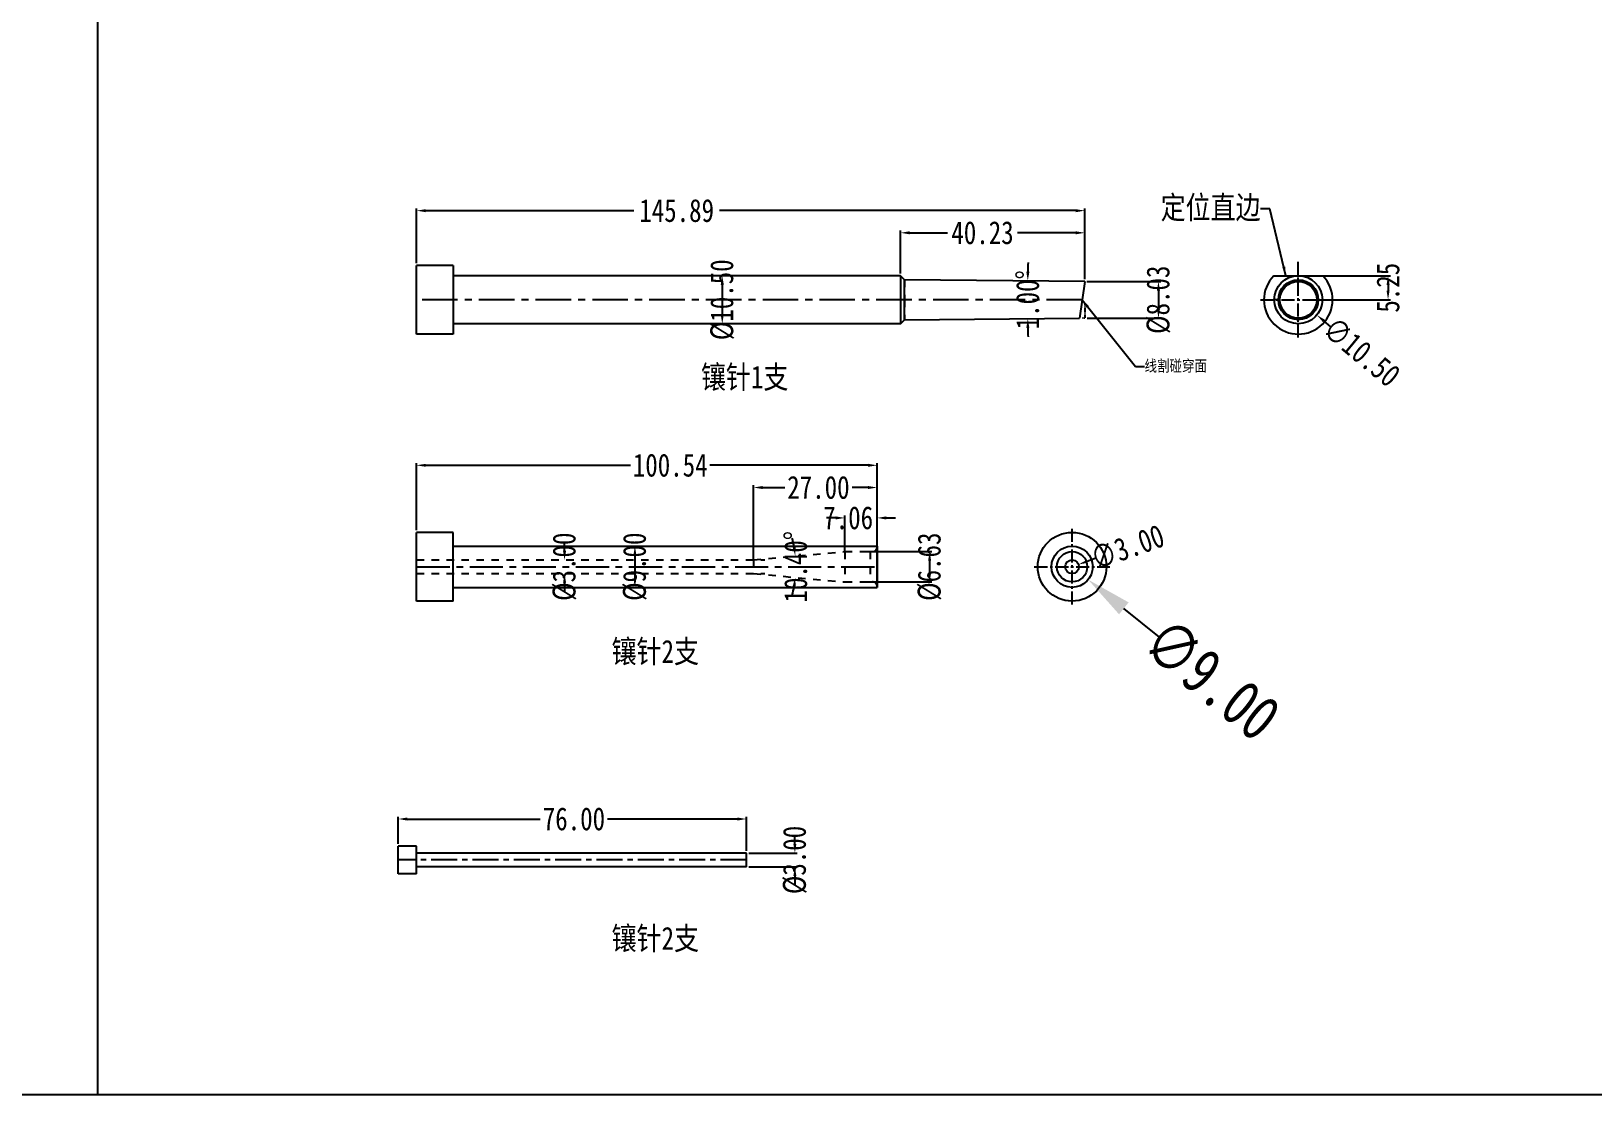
# Model space of a CAD drawing. Header units: millimetres. Extents: x 3432 to 5032, y -1628 to -1061.
# Drawn here: x 3922.9 to 4263.8, y -1627.5 to -1395.2 of the extents above; entities that cross this region are included whole.
import ezdxf

# ---------------------------------------------------------------- set-up
doc = ezdxf.new("R2010")
doc.units = ezdxf.units.MM
doc.header["$LTSCALE"] = 16.335
doc.header["$PDMODE"] = 3
doc.header["$PDSIZE"] = 0.3125
for name, pattern in [('CENTER', [0.6, 0.375, -0.075, 0.075, -0.075]), ('DIVIDE', [31.75, 12.7, -6.35, 0, -6.35, 0, -6.35]), ('HIDDEN', [0.2, 0.1, -0.1])]:
    doc.linetypes.add(name, pattern=pattern)
doc.layers.get('0').update_dxf_attribs({"linetype": 'CONTINUOUS'})
doc.layers.get('Defpoints').update_dxf_attribs({"linetype": 'CONTINUOUS'})
doc.layers.add('DEFAULT_2', color=8, linetype='HIDDEN')
doc.layers.add('dim', color=82, linetype='CONTINUOUS', lineweight=9)
doc.styles.get("Standard").update_dxf_attribs({"font": 'txt', "width": 0.8})
doc.dimstyles.get("Standard").update_dxf_attribs({"dimtxt": 0.15625, "dimasz": 0.1875, "dimexe": 0.125, "dimexo": 0.0625, "dimtad": 0, "dimtih": 1, "dimtoh": 1, "dimdsep": 46, "dimtxsty": 'Standard', "dimcen": 0.09, "dimadec": 0, "dimazin": 0, "dimtp": 0.01, "dimtm": 0.01, "dimtfac": 1, "dimtofl": 0, "dimtmove": 0, "dimatfit": 3, "dimfxl": 0, "dimtolj": 1, "dimarcsym": 0})
doc.dimstyles.new('STANDARD$0', dxfattribs={"dimscale": 2, "dimtxt": 3, "dimasz": 3, "dimexe": 1.25, "dimexo": 0.625, "dimgap": 0.5, "dimtad": 0, "dimdsep": 46, "dimlunit": 6, "dimtxsty": 'Standard', "dimblk": 'CLOSEDBLANK', "dimcen": 0, "dimclrt": 2, "dimazin": 2, "dimtfac": 2, "dimtmove": 1, "dimatfit": 3, "dimfxl": 0, "dimtolj": 1, "dimtzin": 0, "dimarcsym": 0})

# ---------------------------------------------------------------- blocks, each defined once
blk = doc.blocks.new('*D509')
at = {"layer": 'Defpoints', "color": 0}
for p in [(4202.82, -1448.64), (4201.5, -1453.89), (4219.14, -1453.89)]:
    blk.add_point(p, dxfattribs=at)
at = {"layer": 'dim', "color": 4, "lineweight": -2}
for p, q in [((4203.31, -1448.64), (4219.64, -1448.64)), ((4219.14, -1450.64), (4219.14, -1451.89)), ((4202, -1453.89), (4219.64, -1453.89))]:
    blk.add_line(p, q, dxfattribs=at)
at = {"layer": 'dim', "color": 4}
for points in [[(4218.81, -1450.64), (4219.47, -1450.64), (4219.14, -1448.64)], [(4218.81, -1451.89), (4219.47, -1451.89), (4219.14, -1453.89)]]:
    blk.add_solid(points, dxfattribs=at)
at = {"layer": 'dim', "color": 6, "insert": (4219.14, -1451.26), "char_height": 5, "attachment_point": 5, "rotation": 90}
blk.add_mtext('\\A1;5.25', dxfattribs=at)
blk = doc.blocks.new('*D510')
at = {"layer": 'Defpoints', "color": 0}
for p in [(4195.49, -1450.55), (4203.59, -1457.23)]:
    blk.add_point(p, dxfattribs=at)
at = {"layer": 'dim', "color": 4, "lineweight": -2}
blk.add_line((4206.68, -1459.78), (4205.14, -1458.5), dxfattribs=at)
at = {"layer": 'dim', "color": 4}
blk.add_solid([(4205.35, -1458.25), (4204.92, -1458.76), (4203.59, -1457.23)], dxfattribs=at)
at = {"layer": 'dim', "color": 6, "insert": (4213.37, -1465.29), "char_height": 5, "attachment_point": 5, "rotation": 320.4803}
blk.add_mtext('\\A1;∅10.50', dxfattribs=at)
blk = doc.blocks.new('*D511')
at = {"layer": 'Defpoints', "color": 0}
for p in [(4152.9, -1449.87), (4152.97, -1457.9), (4169.01, -1457.9)]:
    blk.add_point(p, dxfattribs=at)
at = {"layer": 'dim', "color": 4, "lineweight": -2}
for p, q in [((4153.4, -1449.87), (4169.51, -1449.87)), ((4169.01, -1451.87), (4169.01, -1455.9)), ((4153.47, -1457.9), (4169.51, -1457.9))]:
    blk.add_line(p, q, dxfattribs=at)
at = {"layer": 'dim', "color": 4}
for points in [[(4168.67, -1451.87), (4169.34, -1451.87), (4169.01, -1449.87)], [(4168.67, -1455.9), (4169.34, -1455.9), (4169.01, -1457.9)]]:
    blk.add_solid(points, dxfattribs=at)
at = {"layer": 'dim', "color": 6, "insert": (4169.01, -1453.89), "char_height": 5, "attachment_point": 5, "rotation": 90}
blk.add_mtext('\\A1;%%c8.03', dxfattribs=at)
blk = doc.blocks.new('*D512')
at = {"layer": 'Defpoints', "color": 0}
for p in [(4113.59, -1449.53), (4152.9, -1449.87), (4140.46, -1452.51), (4113.59, -1458.25), (4151.77, -1457.91)]:
    blk.add_point(p, dxfattribs=at)
at = {"layer": 'dim', "color": 4, "lineweight": -2}
for start, end in [(179.0152, 179.2576), (180.7424, 180.9848)]:
    blk.add_arc((4613.21, -1453.89), 472.75, start, end, dxfattribs=at)
at = {"layer": 'dim', "color": 4}
for points in [[(4140.83, -1447.76), (4140.16, -1447.76), (4140.48, -1449.76)], [(4140.16, -1460.02), (4140.83, -1460.01), (4140.48, -1458.01)]]:
    blk.add_solid(points, dxfattribs=at)
at = {"layer": 'dim', "color": 6, "insert": (4140.46, -1453.89), "char_height": 5, "attachment_point": 5, "rotation": 90}
blk.add_mtext('\\A1;1.00°', dxfattribs=at)
blk = doc.blocks.new('*D513')
at = {"layer": 'Defpoints', "color": 0}
for p in [(4112.71, -1439.27), (4112.71, -1448.64), (4152.93, -1449.87)]:
    blk.add_point(p, dxfattribs=at)
at = {"layer": 'dim', "color": 4, "lineweight": -2}
for p, q in [((4112.71, -1448.14), (4112.71, -1438.77)), ((4114.71, -1439.27), (4122.92, -1439.27)), ((4150.93, -1439.27), (4138.26, -1439.27)), ((4152.93, -1449.37), (4152.93, -1438.77))]:
    blk.add_line(p, q, dxfattribs=at)
at = {"layer": 'dim', "color": 4}
for points in [[(4114.71, -1438.93), (4114.71, -1439.6), (4112.71, -1439.27)], [(4150.93, -1438.93), (4150.93, -1439.6), (4152.93, -1439.27)]]:
    blk.add_solid(points, dxfattribs=at)
at = {"layer": 'dim', "color": 6, "insert": (4130.59, -1439.27), "char_height": 5, "attachment_point": 5}
blk.add_mtext('\\A1;40.23', dxfattribs=at)
blk = doc.blocks.new('*D514')
at = {"layer": 'Defpoints', "color": 0}
for p in [(4007.04, -1434.43), (4007.04, -1446.39), (4152.93, -1449.87)]:
    blk.add_point(p, dxfattribs=at)
at = {"layer": 'dim', "color": 4, "lineweight": -2}
for p, q in [((4007.04, -1445.89), (4007.04, -1433.93)), ((4009.04, -1434.43), (4054.49, -1434.43)), ((4150.93, -1434.43), (4073.15, -1434.43)), ((4152.93, -1449.37), (4152.93, -1433.93))]:
    blk.add_line(p, q, dxfattribs=at)
at = {"layer": 'dim', "color": 4}
for points in [[(4009.04, -1434.1), (4009.04, -1434.77), (4007.04, -1434.43)], [(4150.93, -1434.1), (4150.93, -1434.77), (4152.93, -1434.43)]]:
    blk.add_solid(points, dxfattribs=at)
at = {"layer": 'dim', "color": 6, "insert": (4063.82, -1434.43), "char_height": 5, "attachment_point": 5}
blk.add_mtext('\\A1;145.89', dxfattribs=at)
blk = doc.blocks.new('*D515')
at = {"layer": 'Defpoints', "color": 0}
for p in [(4073.77, -1448.64), (4073.77, -1459.14), (4073.77, -1459.14)]:
    blk.add_point(p, dxfattribs=at)
at = {"layer": 'dim', "color": 4, "lineweight": -2}
blk.add_line((4073.77, -1450.64), (4073.77, -1457.14), dxfattribs=at)
at = {"layer": 'dim', "color": 4}
for points in [[(4073.44, -1450.64), (4074.11, -1450.64), (4073.77, -1448.64)], [(4073.44, -1457.14), (4074.11, -1457.14), (4073.77, -1459.14)]]:
    blk.add_solid(points, dxfattribs=at)
at = {"layer": 'dim', "color": 6, "insert": (4073.77, -1453.89), "char_height": 5, "attachment_point": 5, "rotation": 90}
blk.add_mtext('\\A1;%%c10.50', dxfattribs=at)
blk = doc.blocks.new('*D521')
at = {"layer": 'Defpoints', "color": 0}
for p in [(4148.74, -1512.69), (4151.57, -1511.69)]:
    blk.add_point(p, dxfattribs=at)
at = {"layer": 'dim', "color": 4, "lineweight": -2}
blk.add_line((4155.34, -1510.35), (4153.45, -1511.02), dxfattribs=at)
at = {"layer": 'dim', "color": 4}
blk.add_solid([(4153.34, -1510.71), (4153.57, -1511.34), (4151.57, -1511.69)], dxfattribs=at)
at = {"layer": 'dim', "color": 6, "insert": (4162.25, -1507.9), "char_height": 5, "attachment_point": 5, "rotation": 19.5263}
blk.add_mtext('\\A1;∅3.00', dxfattribs=at)
blk = doc.blocks.new('*D522')
at = {"layer": 'Defpoints', "color": 0}
for p in [(4079.04, -1574.73), (4079.04, -1577.73), (4089.63, -1577.73)]:
    blk.add_point(p, dxfattribs=at)
at = {"layer": 'dim', "color": 4, "lineweight": -2}
for p, q in [((4089.63, -1572.73), (4089.63, -1570.73)), ((4079.54, -1574.73), (4090.13, -1574.73)), ((4079.54, -1577.73), (4090.13, -1577.73)), ((4089.63, -1579.73), (4089.63, -1581.73))]:
    blk.add_line(p, q, dxfattribs=at)
at = {"layer": 'dim', "color": 4}
for points in [[(4089.3, -1572.73), (4089.96, -1572.73), (4089.63, -1574.73)], [(4089.3, -1579.73), (4089.96, -1579.73), (4089.63, -1577.73)]]:
    blk.add_solid(points, dxfattribs=at)
at = {"layer": 'dim', "color": 6, "insert": (4089.63, -1576.23), "char_height": 5, "attachment_point": 5, "rotation": 90}
blk.add_mtext('\\A1;%%c3.00', dxfattribs=at)
blk = doc.blocks.new('*D523')
at = {"layer": 'Defpoints', "color": 0}
for p in [(4003.04, -1567.28), (4003.04, -1573.23), (4079.04, -1574.73)]:
    blk.add_point(p, dxfattribs=at)
at = {"layer": 'dim', "color": 4, "lineweight": -2}
for p, q in [((4003.04, -1572.73), (4003.04, -1566.78)), ((4005.04, -1567.28), (4034.05, -1567.28)), ((4077.04, -1567.28), (4048.72, -1567.28)), ((4079.04, -1574.23), (4079.04, -1566.78))]:
    blk.add_line(p, q, dxfattribs=at)
at = {"layer": 'dim', "color": 4}
for points in [[(4005.04, -1566.95), (4005.04, -1567.62), (4003.04, -1567.28)], [(4077.04, -1566.95), (4077.04, -1567.62), (4079.04, -1567.28)]]:
    blk.add_solid(points, dxfattribs=at)
at = {"layer": 'dim', "color": 6, "insert": (4041.39, -1567.28), "char_height": 5, "attachment_point": 5}
blk.add_mtext('\\A1;76.00', dxfattribs=at)
blk = doc.blocks.new('*D525')
at = {"layer": 'Defpoints', "color": 0}
for p in [(4007.04, -1490.04), (4007.04, -1504.69), (4107.58, -1516.54)]:
    blk.add_point(p, dxfattribs=at)
at = {"layer": 'dim', "color": 4, "lineweight": -2}
for p, q in [((4007.04, -1504.19), (4007.04, -1489.54)), ((4107.58, -1516.04), (4107.58, -1489.54)), ((4009.04, -1490.04), (4053.74, -1490.04)), ((4105.58, -1490.04), (4071.08, -1490.04))]:
    blk.add_line(p, q, dxfattribs=at)
at = {"layer": 'dim', "color": 4}
for points in [[(4009.04, -1489.71), (4009.04, -1490.37), (4007.04, -1490.04)], [(4105.58, -1489.71), (4105.58, -1490.37), (4107.58, -1490.04)]]:
    blk.add_solid(points, dxfattribs=at)
at = {"layer": 'dim', "color": 6, "insert": (4062.41, -1490.04), "char_height": 5, "attachment_point": 5}
blk.add_mtext('\\A1;100.54', dxfattribs=at)
blk = doc.blocks.new('*D526')
at = {"layer": 'Defpoints', "color": 0}
for p in [(4080.58, -1494.89), (4107.58, -1506.49), (4080.58, -1511.43)]:
    blk.add_point(p, dxfattribs=at)
at = {"layer": 'dim', "color": 4, "lineweight": -2}
for p, q in [((4080.58, -1510.93), (4080.58, -1494.39)), ((4082.58, -1494.89), (4087.44, -1494.89)), ((4105.58, -1494.89), (4102.11, -1494.89)), ((4107.58, -1505.99), (4107.58, -1494.39))]:
    blk.add_line(p, q, dxfattribs=at)
at = {"layer": 'dim', "color": 4}
for points in [[(4082.58, -1494.56), (4082.58, -1495.23), (4080.58, -1494.89)], [(4105.58, -1494.56), (4105.58, -1495.23), (4107.58, -1494.89)]]:
    blk.add_solid(points, dxfattribs=at)
at = {"layer": 'dim', "color": 6, "insert": (4094.77, -1494.89), "char_height": 5, "attachment_point": 5}
blk.add_mtext('\\A1;27.00', dxfattribs=at)
blk = doc.blocks.new('*D527')
at = {"layer": 'Defpoints', "color": 0}
for p in [(4100.53, -1501.53), (4100.53, -1509.49), (4107.58, -1509.02)]:
    blk.add_point(p, dxfattribs=at)
at = {"layer": 'dim', "color": 4, "lineweight": -2}
for p, q in [((4098.53, -1501.53), (4096.53, -1501.53)), ((4100.53, -1508.99), (4100.53, -1501.03)), ((4107.58, -1508.52), (4107.58, -1501.03)), ((4109.58, -1501.53), (4111.58, -1501.53))]:
    blk.add_line(p, q, dxfattribs=at)
at = {"layer": 'dim', "color": 4}
for points in [[(4098.53, -1501.2), (4098.53, -1501.87), (4100.53, -1501.53)], [(4109.58, -1501.2), (4109.58, -1501.87), (4107.58, -1501.53)]]:
    blk.add_solid(points, dxfattribs=at)
at = {"layer": 'dim', "color": 6, "insert": (4101.27, -1501.53), "char_height": 5, "attachment_point": 5}
blk.add_mtext('\\A1;7.06', dxfattribs=at)
blk = doc.blocks.new('*D528')
at = {"layer": 'Defpoints', "color": 0}
for p in [(4104.84, -1508.88), (4104.84, -1515.51), (4119.05, -1515.51)]:
    blk.add_point(p, dxfattribs=at)
at = {"layer": 'dim', "color": 4, "lineweight": -2}
for p, q in [((4105.34, -1508.88), (4119.55, -1508.88)), ((4119.05, -1510.88), (4119.05, -1513.51)), ((4105.34, -1515.51), (4119.55, -1515.51))]:
    blk.add_line(p, q, dxfattribs=at)
at = {"layer": 'dim', "color": 4}
for points in [[(4118.71, -1510.88), (4119.38, -1510.88), (4119.05, -1508.88)], [(4118.71, -1513.51), (4119.38, -1513.51), (4119.05, -1515.51)]]:
    blk.add_solid(points, dxfattribs=at)
at = {"layer": 'dim', "color": 6, "insert": (4119.05, -1512.19), "char_height": 5, "attachment_point": 5, "rotation": 90}
blk.add_mtext('\\A1;%%c6.63', dxfattribs=at)
blk = doc.blocks.new('*D529')
at = {"layer": 'Defpoints', "color": 0}
for p in [(4054.7, -1507.69), (4054.7, -1516.69), (4054.7, -1516.69)]:
    blk.add_point(p, dxfattribs=at)
at = {"layer": 'dim', "color": 4, "lineweight": -2}
blk.add_line((4054.7, -1509.69), (4054.7, -1514.69), dxfattribs=at)
at = {"layer": 'dim', "color": 4}
for points in [[(4054.37, -1509.69), (4055.04, -1509.69), (4054.7, -1507.69)], [(4054.37, -1514.69), (4055.04, -1514.69), (4054.7, -1516.69)]]:
    blk.add_solid(points, dxfattribs=at)
at = {"layer": 'dim', "color": 6, "insert": (4054.7, -1512.19), "char_height": 5, "attachment_point": 5, "rotation": 90}
blk.add_mtext('\\A1;%%c9.00', dxfattribs=at)
blk = doc.blocks.new('*D530')
at = {"layer": 'Defpoints', "color": 0}
for p in [(4100.53, -1508.88), (4080.58, -1510.69), (4080.58, -1513.69), (4089.82, -1512.97), (4100.53, -1515.51)]:
    blk.add_point(p, dxfattribs=at)
at = {"layer": 'dim', "color": 4, "lineweight": -2}
for start, end in [(9.654, 14.1083), (345.8917, 350.346)]:
    blk.add_arc((4064.1, -1512.19), 25.73, start, end, dxfattribs=at)
at = {"layer": 'dim', "color": 4}
for points in [[(4089.8, -1507.83), (4089.14, -1507.92), (4089.72, -1509.86)], [(4089.14, -1516.46), (4089.8, -1516.55), (4089.72, -1514.52)]]:
    blk.add_solid(points, dxfattribs=at)
at = {"layer": 'dim', "color": 6, "insert": (4089.83, -1512.19), "char_height": 5, "attachment_point": 5, "rotation": 90}
blk.add_mtext('\\A1;10.40°', dxfattribs=at)
blk = doc.blocks.new('*D531')
at = {"layer": 'Defpoints', "color": 0}
for p in [(4039.34, -1510.69), (4039.34, -1513.69), (4039.34, -1513.69)]:
    blk.add_point(p, dxfattribs=at)
at = {"layer": 'dim', "color": 4, "lineweight": -2}
for p, q in [((4039.34, -1508.69), (4039.34, -1506.69)), ((4039.34, -1515.69), (4039.34, -1517.69))]:
    blk.add_line(p, q, dxfattribs=at)
at = {"layer": 'dim', "color": 4}
for points in [[(4039.01, -1508.69), (4039.68, -1508.69), (4039.34, -1510.69)], [(4039.01, -1515.69), (4039.68, -1515.69), (4039.34, -1513.69)]]:
    blk.add_solid(points, dxfattribs=at)
at = {"layer": 'dim', "color": 6, "insert": (4039.34, -1512.19), "char_height": 5, "attachment_point": 5, "rotation": 90}
blk.add_mtext('\\A1;%%c3.00', dxfattribs=at)
blk = doc.blocks.new('*D550')
at = {"color": 4, "lineweight": -2}
blk.add_line((4169.25, -1527.55), (4161.45, -1521.28), dxfattribs=at)
at = {"color": 4}
blk.add_solid([(4162.5, -1519.98), (4160.41, -1522.58), (4153.66, -1515.01)], dxfattribs=at)
at = {"layer": 'Defpoints', "color": 0}
for p in [(4146.65, -1509.37), (4153.66, -1515.01)]:
    blk.add_point(p, dxfattribs=at)
at = {"color": 6, "insert": (4180.67, -1536.74), "char_height": 10, "attachment_point": 5, "rotation": 321.1868}
blk.add_mtext('\\A1;∅9.00', dxfattribs=at)

msp = doc.modelspace()

# ---------------------------------------------------------------- linework, layer by layer
for p, q in [((3937.368, -1060.875), (3937.368, -1627.503)), ((4107.582, -1507.692), (4107.582, -1516.692))]:
    msp.add_line(p, q)
at = {"color": 7, "linetype": 'Continuous'}
for p, q in [((4007.042, -1461.386), (4007.042, -1446.386)), ((4015.042, -1446.386), (4007.042, -1446.386)), ((4015.042, -1446.386), (4015.042, -1461.386)), ((4112.708, -1448.636), (4015.042, -1448.636)), ((4112.708, -1448.636), (4112.708, -1459.136)), ((4113.59, -1449.526), (4112.708, -1448.636)), ((4194.188, -1448.639), (4204.9, -1448.639)), ((4152.899, -1449.869), (4113.59, -1449.526)), ((4113.592, -1453.891), (4113.593, -1449.529)), ((4113.593, -1458.243), (4113.593, -1453.891)), ((4195.522, -1453.894), (4194.294, -1453.895)), ((4203.566, -1453.894), (4204.794, -1453.895)), ((4112.708, -1459.136), (4015.042, -1459.136)), ((4112.708, -1459.136), (4113.59, -1458.246)), ((4113.59, -1458.246), (4151.768, -1457.913)), ((4015.042, -1461.386), (4007.042, -1461.386)), ((4007.042, -1519.692), (4007.042, -1504.692)), ((4015.042, -1504.692), (4007.042, -1504.692)), ((4015.042, -1519.691), (4015.042, -1504.692)), ((4015.042, -1507.692), (4107.582, -1507.692)), ((4107.582, -1507.692), (4107.582, -1507.877)), ((4015.042, -1516.692), (4107.582, -1516.692)), ((4107.582, -1516.692), (4107.582, -1516.507)), ((4015.042, -1519.692), (4007.042, -1519.692)), ((4003.042, -1579.228), (4003.042, -1573.228)), ((4007.042, -1573.228), (4003.042, -1573.228)), ((4007.042, -1579.228), (4007.042, -1573.228)), ((4079.042, -1574.729), (4007.042, -1574.728)), ((4079.042, -1577.728), (4079.042, -1574.729)), ((4079.042, -1577.728), (4007.042, -1577.728)), ((4007.042, -1579.228), (4003.042, -1579.228))]:
    msp.add_line(p, q, dxfattribs=at)
at = {"color": 1, "linetype": 'CENTER', "ltscale": 0.466483}
for p, q in [((4199.544, -1462.139), (4199.544, -1445.639)), ((4191.294, -1453.889), (4207.794, -1453.889)), ((4150.156, -1520.442), (4150.156, -1503.942)), ((4141.906, -1512.192), (4158.406, -1512.192))]:
    msp.add_line(p, q, dxfattribs=at)
at = {"color": 2, "linetype": 'Continuous'}
msp.add_line((4152.899, -1449.869), (4151.768, -1457.913), dxfattribs=at)
at = {"color": 1, "linetype": 'CENTER', "ltscale": 1.264685}
msp.add_line((4152.334, -1453.886), (4007.042, -1453.886), dxfattribs=at)
at = {"color": 2, "linetype": 'DIVIDE', "ltscale": 0.000612182}
for p, q in [((4152.899, -1454.77), (4152.899, -1457.903)), ((4152.899, -1457.903), (4152.458, -1457.907))]:
    msp.add_line(p, q, dxfattribs=at)
at = {"color": 1, "linetype": 'CENTER', "ltscale": 1.182262}
msp.add_line((4007.042, -1512.192), (4107.582, -1512.192), dxfattribs=at)
at = {"color": 1, "linetype": 'CENTER', "ltscale": 0.920526}
msp.add_line((4079.042, -1576.228), (4003.042, -1576.228), dxfattribs=at)
msp.add_lwpolyline([(3431.544, -1060.875), (4642.265, -1060.875), (4642.265, -1627.503), (3431.544, -1627.503)], close=True)
at = {"color": 7, "linetype": 'Continuous'}
for centre, radius in [((4199.544, -1453.889), 5.25), ((4199.544, -1453.886), 4.359), ((4199.544, -1453.892), 4.021), ((4150.156, -1512.192), 7.5), ((4150.156, -1512.192), 3.315)]:
    msp.add_circle(centre, radius, dxfattribs=at)
msp.add_circle((4150.156, -1512.192), 4.5)
at = {"color": 2, "linetype": 'Continuous'}
msp.add_circle((4150.156, -1512.192), 1.5, dxfattribs=at)
at = {"color": 7, "linetype": 'Continuous'}
msp.add_arc((4199.544, -1453.889), 7.5, 135.573, 44.427, dxfattribs=at)
at = {"layer": 'DEFAULT_2', "color": 8, "linetype": 'HIDDEN'}
for p, q in [((4113.593, -1449.529), (4113.593, -1453.891)), ((4113.592, -1453.891), (4113.593, -1458.243)), ((4080.582, -1510.692), (4100.527, -1508.877)), ((4100.527, -1508.877), (4106.082, -1508.877)), ((4106.082, -1508.877), (4106.082, -1515.507)), ((4007.042, -1510.692), (4083.082, -1510.692)), ((4007.042, -1513.692), (4083.082, -1513.692)), ((4080.582, -1510.692), (4080.582, -1513.692)), ((4080.582, -1513.692), (4100.527, -1515.507)), ((4100.527, -1515.507), (4106.582, -1515.507))]:
    msp.add_line(p, q, dxfattribs=at)
for centre, start, end in [((4106.582, -1507.877), 270, 0), ((4106.582, -1516.507), 0, 90)]:
    msp.add_arc(centre, 1, start, end, dxfattribs=at)
for points, knots in [([(4100.527, -1508.877), (4100.527, -1508.961), (4100.527, -1509.285), (4100.525, -1509.776), (4100.532, -1510.375), (4100.523, -1510.835), (4100.517, -1511.234), (4100.542, -1511.657), (4100.582, -1511.976), (4100.582, -1512.192)], [0, 0, 0, 0, 0.0761214, 0.2929167, 0.4444426, 0.6173885, 0.7097837, 0.8049847, 1, 1, 1, 1]), ([(4100.582, -1512.192), (4100.582, -1512.407), (4100.542, -1512.727), (4100.517, -1513.149), (4100.523, -1513.548), (4100.532, -1514.009), (4100.525, -1514.607), (4100.527, -1515.099), (4100.527, -1515.423), (4100.527, -1515.507)], [0, 0, 0, 0, 0.1950153, 0.2902163, 0.3826115, 0.5555574, 0.7070833, 0.9238786, 1, 1, 1, 1])]:
    msp.add_open_spline(points, degree=3, knots=knots, dxfattribs=at)

# ---------------------------------------------------------------- texts
at = {"char_height": 5, "width": 33.51686, "attachment_point": 1}
for s, insert in [('{\\fSimSun|b0|i0|c134|p2;镶针}1{\\fSimSun|b0|i0|c134|p2;支}', (4069.128, -1468.255)), ('{\\fSimSun|b0|i0|c134|p2;镶针}2{\\fSimSun|b0|i0|c134|p2;支}', (4049.605, -1528.176)), ('{\\fSimSun|b0|i0|c134|p2;镶针}2{\\fSimSun|b0|i0|c134|p2;支}', (4049.605, -1590.83))]:
    msp.add_mtext(s, dxfattribs=dict(at, insert=insert))
at = {"layer": 'dim', "color": 6}
for s, insert, char_height, attachment_point in [('\\A1;{\\fSimSun|b0|i0|c134|p2;定位直边}', (4191.309, -1434.012), 5, 6), ('\\A1;{\\fSimSun|b0|i0|c134|p2;线割碰穿面}', (4165.968, -1468.446), 2.5, 4)]:
    msp.add_mtext(s, dxfattribs=dict(at, insert=insert, char_height=char_height, attachment_point=attachment_point))

# ---------------------------------------------------------------- dimensions: what is measured, and where the dimension line sits
dim = msp.add_diameter_dim_2p(p1=(4146.649, -1509.371), p2=(4153.662, -1515.012), dimstyle='Standard', override={"dimtxt": 10, "dimasz": 10, "dimgap": 0, "dimtih": 0, "dimtoh": 0, "dimzin": 0, "dimcen": 0, "dimclrd": 4, "dimclre": 4, "dimclrt": 6, "dimadec": 2, "dimtp": 0, "dimtm": 0, "dimtzin": 0})
dim.commit()
dim.dimension.update_dxf_attribs({"geometry": '*D550', "text_midpoint": (4180.674, -1536.741)})
at = {"layer": 'dim'}
for base, p1, p2, picture, middle in [((4007.042, -1434.433), (4152.934, -1449.869), (4007.042, -1446.386), '*D514', (4063.82, -1434.433)), ((4112.708, -1439.265), (4152.934, -1449.869), (4112.708, -1448.636), '*D513', (4130.59, -1439.265)), ((4007.042, -1490.039), (4107.582, -1516.54), (4007.042, -1504.692), '*D525', (4062.41, -1490.039)), ((4080.582, -1494.894), (4107.582, -1506.487), (4080.582, -1511.434), '*D526', (4094.772, -1494.894)), ((4100.526, -1501.533), (4107.582, -1509.018), (4100.526, -1509.494), '*D527', (4101.274, -1501.533)), ((4003.042, -1567.283), (4079.042, -1574.729), (4003.042, -1573.228), '*D523', (4041.386, -1567.283))]:
    dim = msp.add_linear_dim(base=base, p1=p1, p2=p2, dimstyle='STANDARD$0', override={"dimscale": 1, "dimtxt": 5, "dimasz": 2, "dimexe": 0.49975, "dimexo": 0.49975, "dimgap": 0, "dimzin": 0, "dimlunit": 2, "dimclrd": 4, "dimclre": 4, "dimclrt": 6, "dimazin": 0, "dimtfac": 1, "dimtofl": 0, "dimtmove": 0}, dxfattribs=at)
    dim.commit()
    dim.dimension.update_dxf_attribs({"geometry": picture, "text_midpoint": middle, "dimtype": 160})
for base, p1, p2, picture, middle in [((4073.772, -1459.136), (4073.772, -1448.636), (4073.772, -1459.136), '*D515', (4073.772, -1453.886)), ((4169.006, -1457.903), (4152.899, -1449.869), (4152.969, -1457.903), '*D511', (4169.006, -1453.886)), ((4039.343, -1513.692), (4039.343, -1510.692), (4039.343, -1513.692), '*D531', (4039.343, -1512.192)), ((4054.704, -1516.692), (4054.704, -1507.692), (4054.704, -1516.692), '*D529', (4054.704, -1512.192)), ((4119.047, -1515.507), (4104.843, -1508.877), (4104.843, -1515.507), '*D528', (4119.047, -1512.192)), ((4089.63, -1577.728), (4079.042, -1574.728), (4079.042, -1577.728), '*D522', (4089.63, -1576.228))]:
    dim = msp.add_linear_dim(base=base, p1=p1, p2=p2, angle=90, text='%%c<>', dimstyle='STANDARD$0', override={"dimscale": 1, "dimtxt": 5, "dimasz": 2, "dimexe": 0.49975, "dimexo": 0.49975, "dimgap": 0, "dimzin": 0, "dimlunit": 2, "dimclrd": 4, "dimclre": 4, "dimclrt": 6, "dimazin": 0, "dimtfac": 1, "dimtofl": 0, "dimtmove": 0}, dxfattribs=at)
    dim.commit()
    dim.dimension.update_dxf_attribs({"geometry": picture, "text_midpoint": middle, "dimtype": 160})
dim = msp.add_linear_dim(base=(4219.138, -1453.889), p1=(4202.815, -1448.639), p2=(4201.501, -1453.889), angle=90, dimstyle='STANDARD$0', override={"dimscale": 1, "dimtxt": 5, "dimasz": 2, "dimexe": 0.49975, "dimexo": 0.49975, "dimgap": 0, "dimzin": 0, "dimlunit": 2, "dimclrd": 4, "dimclre": 4, "dimclrt": 6, "dimazin": 0, "dimtfac": 1, "dimtofl": 0, "dimtmove": 0}, dxfattribs=at)
dim.commit()
dim.dimension.update_dxf_attribs({"geometry": '*D509', "text_midpoint": (4219.138, -1451.264), "dimtype": 160})
for base, line1, line2, picture, middle in [((4140.46, -1452.511), ((4113.59, -1458.246), (4151.768, -1457.913)), ((4152.899, -1449.869), (4113.59, -1449.526)), '*D512', (4140.458, -1453.886)), ((4089.819, -1512.97), ((4080.582, -1513.692), (4100.527, -1515.507)), ((4080.582, -1510.692), (4100.527, -1508.877)), '*D530', (4089.831, -1512.192))]:
    dim = msp.add_angular_dim_2l(base=base, line1=line1, line2=line2, dimstyle='Standard', override={"dimtxt": 5, "dimasz": 2, "dimexe": 0.49975, "dimexo": 0.49975, "dimgap": 0, "dimtih": 0, "dimtoh": 0, "dimzin": 0, "dimcen": 0, "dimclrd": 4, "dimclre": 4, "dimclrt": 6, "dimadec": 2, "dimtp": 0, "dimtm": 0, "dimtzin": 0}, dxfattribs=at)
    dim.commit()
    dim.dimension.update_dxf_attribs({"geometry": picture, "text_midpoint": middle, "dimtype": 162})
for p1, p2, picture, middle in [((4195.494, -1450.548), (4203.594, -1457.23), '*D510', (4213.365, -1465.29)), ((4148.742, -1512.693), (4151.569, -1511.69), '*D521', (4162.251, -1507.902))]:
    dim = msp.add_diameter_dim_2p(p1=p1, p2=p2, dimstyle='Standard', override={"dimtxt": 5, "dimasz": 2, "dimexe": 0.49975, "dimexo": 0.49975, "dimgap": 0, "dimtih": 0, "dimtoh": 0, "dimzin": 0, "dimcen": 0, "dimclrd": 4, "dimclre": 4, "dimclrt": 6, "dimadec": 2, "dimtp": 0, "dimtm": 0, "dimtzin": 0}, dxfattribs=at)
    dim.commit()
    dim.dimension.update_dxf_attribs({"geometry": picture, "text_midpoint": middle})

# ---------------------------------------------------------------- leaders
at = {"layer": 'dim', "annotation_type": 0, "has_hookline": 1}
for points, hookline_direction, text_width in [([(4196.819, -1448.639), (4193.309, -1434.012), (4191.309, -1434.012)], 1, 22.2), ([(4152.334, -1453.886), (4163.968, -1468.446), (4165.968, -1468.446)], 0, 13.956)]:
    msp.add_leader(points, dimstyle='Standard', override={"dimtxt": 2.5, "dimasz": 2, "dimexe": 0.49975, "dimexo": 0.49975, "dimgap": 0, "dimtih": 0, "dimtoh": 0, "dimzin": 0, "dimcen": 0, "dimclrd": 4, "dimclre": 4, "dimclrt": 6, "dimadec": 2, "dimtp": 0, "dimtm": 0, "dimtzin": 0}, dxfattribs=dict(at, hookline_direction=hookline_direction, text_width=text_width))

doc.saveas('drawing.dxf')
